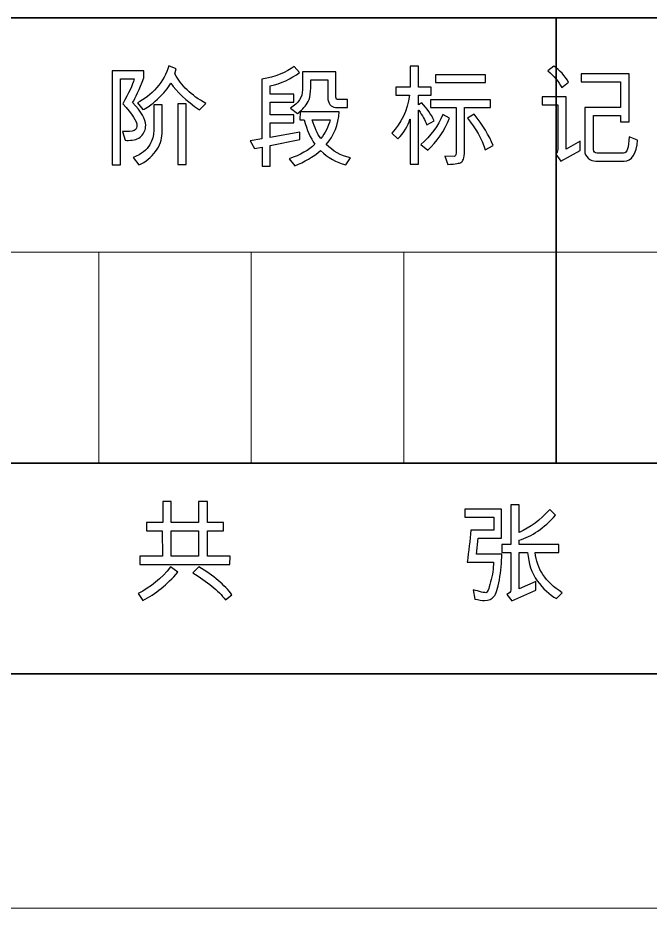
# Model space of a CAD drawing. Header units: millimetres. Extents: x -945 to 945, y -155 to 148.
# Drawn here: x 363.93 to 390.91, y -148.5 to -110.5 of the extents above; entities that cross this region are included whole.
import ezdxf

# ---------------------------------------------------------------- set-up
doc = ezdxf.new("R2010")
doc.units = ezdxf.units.MM
doc.header["$MEASUREMENT"] = 0
doc.layers.add('layer 1', color=7, linetype='Continuous')

msp = doc.modelspace()

# ---------------------------------------------------------------- linework, layer by layer
at = {"layer": 'layer 1', "lineweight": 35}
for points in [[(410.8888, -110.5), (410.8888, -110.5), (280.8888, -110.5), (280.8888, -110.5)], [(386.8888, -110.5), (386.8888, -110.5), (386.8888, -129.5), (386.8888, -129.5)], [(460.8888, -129.5), (460.8888, -129.5), (360.8888, -129.5), (360.8888, -129.5)], [(60.8888, -138.5), (60.8888, -138.5), (460.8888, -138.5), (460.8888, -138.5)], [(460.8888, -138.5), (460.8888, -138.5), (280.8888, -138.5), (280.8888, -138.5)]]:
    msp.add_open_spline(points, degree=3, dxfattribs=at)
at = {"layer": 'layer 1', "color": 3}
for points, knots in [([(368.8266, -114.1192), (369.1974, -114.5175), (369.3824, -114.8365), (369.3824, -115.0772), (369.3824, -115.2732), (369.3189, -115.4315), (369.1911, -115.5515), (369.0633, -115.6714), (368.8799, -115.7318), (368.6408, -115.7318), (368.5992, -115.7318), (368.5546, -115.7302), (368.5052, -115.7271), (368.5052, -115.7271), (368.3931, -115.3461), (368.3931, -115.3461), (368.4448, -115.3539), (368.4973, -115.357), (368.5514, -115.357), (368.7607, -115.357), (368.8901, -115.332), (368.9379, -115.2802), (368.9865, -115.2293), (369.0108, -115.1642), (369.0108, -115.0866), (369.0108, -114.9259), (368.8093, -114.6186), (368.4064, -114.1655), (368.6533, -113.7234), (368.8164, -113.3706), (368.8956, -113.1088), (368.8956, -113.1088), (368.3076, -113.1088), (368.3076, -113.1088), (368.3076, -113.1088), (368.3076, -116.7814), (368.3076, -116.7814), (368.3076, -116.7814), (367.9517, -116.772), (367.9517, -116.772), (367.9517, -116.772), (367.9517, -112.7693), (367.9517, -112.7693), (367.9517, -112.7693), (369.3095, -112.7693), (369.3095, -112.7693), (369.3095, -112.7693), (369.3095, -113.0657), (369.3095, -113.0657), (369.1103, -113.5658), (368.9496, -113.9178), (368.8266, -114.1192)], [0, 0, 0, 0, 0.0588235, 0.0588235, 0.0588235, 0.1176471, 0.1176471, 0.1176471, 0.1764706, 0.1764706, 0.1764706, 0.2352941, 0.2352941, 0.2352941, 0.2941176, 0.2941176, 0.2941176, 0.3529412, 0.3529412, 0.3529412, 0.4117647, 0.4117647, 0.4117647, 0.4705882, 0.4705882, 0.4705882, 0.5294118, 0.5294118, 0.5294118, 0.5882353, 0.5882353, 0.5882353, 0.6470588, 0.6470588, 0.6470588, 0.7058824, 0.7058824, 0.7058824, 0.7647059, 0.7647059, 0.7647059, 0.8235294, 0.8235294, 0.8235294, 0.8823529, 0.8823529, 0.8823529, 0.9411765, 0.9411765, 0.9411765, 1, 1, 1, 1]), ([(371.9481, -114.1561), (371.9481, -114.1561), (371.6722, -114.4297), (371.6722, -114.4297), (371.0984, -114.0314), (370.6915, -113.652), (370.4532, -113.2906), (370.3474, -113.4913), (370.16, -113.7163), (369.8903, -113.9672), (369.6207, -114.2172), (369.4114, -114.3685), (369.2632, -114.4203), (369.2632, -114.4203), (369.0288, -114.1286), (369.0288, -114.1286), (369.3275, -113.9821), (369.6034, -113.7657), (369.8566, -113.4811), (370.1106, -113.1966), (370.2792, -112.8854), (370.363, -112.5483), (370.363, -112.5483), (370.6892, -112.68), (370.6892, -112.68), (370.6892, -112.68), (370.6319, -112.8955), (370.6319, -112.8955), (370.8828, -113.3871), (371.3218, -113.8072), (371.9481, -114.1561)], [0, 0, 0, 0, 0.1, 0.1, 0.1, 0.2, 0.2, 0.2, 0.3, 0.3, 0.3, 0.4, 0.4, 0.4, 0.5, 0.5, 0.5, 0.6, 0.6, 0.6, 0.7, 0.7, 0.7, 0.8, 0.8, 0.8, 0.9, 0.9, 0.9, 1, 1, 1, 1]), ([(375.9647, -115.6902), (375.9647, -115.6902), (374.6995, -115.9544), (374.6995, -115.9544), (374.6995, -115.9544), (374.6995, -116.8292), (374.6995, -116.8292), (374.6995, -116.8292), (374.3451, -116.8292), (374.3451, -116.8292), (374.3451, -116.8292), (374.3451, -116.0187), (374.3451, -116.0187), (374.3451, -116.0187), (374.0261, -116.0759), (374.0261, -116.0759), (374.0261, -116.0759), (373.8332, -115.7521), (373.8332, -115.7521), (373.8332, -115.7521), (374.3412, -115.6675), (374.3412, -115.6675), (374.3412, -115.6675), (374.3412, -113.1182), (374.3412, -113.1182), (374.9166, -113.0171), (375.376, -112.8352), (375.7186, -112.5718), (375.7186, -112.5718), (375.9506, -112.8313), (375.9506, -112.8313), (375.5853, -113.108), (375.1675, -113.3008), (374.6995, -113.4098), (374.6995, -113.4098), (374.6995, -113.7524), (374.6995, -113.7524), (374.6995, -113.7524), (375.7005, -113.7524), (375.7005, -113.7524), (375.7005, -113.7524), (375.7052, -114.0965), (375.7052, -114.0965), (375.7052, -114.0965), (374.6995, -114.0965), (374.6995, -114.0965), (374.6995, -114.0965), (374.6995, -114.6452), (374.6995, -114.6452), (374.6995, -114.6452), (375.7052, -114.6452), (375.7052, -114.6452), (375.7052, -114.6452), (375.7052, -114.9855), (375.7052, -114.9855), (375.7052, -114.9855), (374.6995, -114.9855), (374.6995, -114.9855), (374.6995, -114.9855), (374.6995, -115.6055), (374.6995, -115.6055), (374.6995, -115.6055), (375.9647, -115.3759), (375.9647, -115.3759), (375.9647, -115.3759), (375.9647, -115.6902), (375.9647, -115.6902)], [0, 0, 0, 0, 0.0454545, 0.0454545, 0.0454545, 0.0909091, 0.0909091, 0.0909091, 0.1363636, 0.1363636, 0.1363636, 0.1818182, 0.1818182, 0.1818182, 0.2272727, 0.2272727, 0.2272727, 0.2727273, 0.2727273, 0.2727273, 0.3181818, 0.3181818, 0.3181818, 0.3636364, 0.3636364, 0.3636364, 0.4090909, 0.4090909, 0.4090909, 0.4545455, 0.4545455, 0.4545455, 0.5, 0.5, 0.5, 0.5454545, 0.5454545, 0.5454545, 0.5909091, 0.5909091, 0.5909091, 0.6363636, 0.6363636, 0.6363636, 0.6818182, 0.6818182, 0.6818182, 0.7272727, 0.7272727, 0.7272727, 0.7727273, 0.7727273, 0.7727273, 0.8181818, 0.8181818, 0.8181818, 0.8636364, 0.8636364, 0.8636364, 0.9090909, 0.9090909, 0.9090909, 0.9545455, 0.9545455, 0.9545455, 1, 1, 1, 1]), ([(377.9951, -114.3215), (377.9951, -114.3215), (377.4871, -114.3215), (377.4871, -114.3215), (377.3828, -114.3215), (377.3013, -114.2823), (377.2425, -114.2031), (377.1837, -114.1247), (377.1539, -114.026), (377.1539, -113.9084), (377.1539, -113.9084), (377.1539, -113.1503), (377.1539, -113.1503), (377.1539, -113.1503), (376.4241, -113.1503), (376.4241, -113.1503), (376.4437, -113.6371), (376.3943, -113.9687), (376.2744, -114.1459), (376.1552, -114.3231), (376.0157, -114.4681), (375.8565, -114.581), (375.8565, -114.581), (375.5602, -114.3536), (375.5602, -114.3536), (375.902, -114.1443), (376.0729, -113.8856), (376.0729, -113.5776), (376.0729, -113.5776), (376.0729, -112.8062), (376.0729, -112.8062), (376.0729, -112.8062), (377.5012, -112.8062), (377.5012, -112.8062), (377.5012, -112.8062), (377.5012, -113.8896), (377.5012, -113.8896), (377.5012, -113.9585), (377.5357, -113.993), (377.6047, -113.993), (377.6047, -113.993), (377.9951, -113.993), (377.9951, -113.993), (377.9951, -113.993), (377.9951, -114.3215), (377.9951, -114.3215)], [0, 0, 0, 0, 0.0666667, 0.0666667, 0.0666667, 0.1333333, 0.1333333, 0.1333333, 0.2, 0.2, 0.2, 0.2666667, 0.2666667, 0.2666667, 0.3333333, 0.3333333, 0.3333333, 0.4, 0.4, 0.4, 0.4666667, 0.4666667, 0.4666667, 0.5333333, 0.5333333, 0.5333333, 0.6, 0.6, 0.6, 0.6666667, 0.6666667, 0.6666667, 0.7333333, 0.7333333, 0.7333333, 0.8, 0.8, 0.8, 0.8666667, 0.8666667, 0.8666667, 0.9333333, 0.9333333, 0.9333333, 1, 1, 1, 1]), ([(381.6902, -114.8914), (381.6902, -114.8914), (381.3798, -115.0654), (381.3798, -115.0654), (381.2975, -114.8694), (381.1815, -114.6641), (381.0333, -114.4477), (381.0333, -114.4477), (381.0239, -114.4477), (381.0239, -114.4477), (381.0239, -114.4477), (381.0239, -116.7446), (381.0239, -116.7446), (381.0239, -116.7446), (380.6657, -116.7446), (380.6657, -116.7446), (380.6657, -116.7446), (380.6657, -114.8295), (380.6657, -114.8295), (380.6657, -114.8295), (380.6563, -114.8295), (380.6563, -114.8295), (380.5739, -115.1203), (380.403, -115.4009), (380.1444, -115.6722), (380.1444, -115.6722), (379.8802, -115.4174), (379.8802, -115.4174), (380.2878, -115.0051), (380.5418, -114.4665), (380.6429, -113.8002), (380.6429, -113.8002), (380.055, -113.8002), (380.055, -113.8002), (380.055, -113.8002), (380.055, -113.456), (380.055, -113.456), (380.055, -113.456), (380.6657, -113.456), (380.6657, -113.456), (380.6657, -113.456), (380.6657, -112.5671), (380.6657, -112.5671), (380.6657, -112.5671), (381.0239, -112.5671), (381.0239, -112.5671), (381.0239, -112.5671), (381.0239, -113.456), (381.0239, -113.456), (381.0239, -113.456), (381.5593, -113.456), (381.5593, -113.456), (381.5593, -113.456), (381.5593, -113.8002), (381.5593, -113.8002), (381.5593, -113.8002), (381.0239, -113.8002), (381.0239, -113.8002), (381.0239, -113.8002), (381.0239, -114.2141), (381.0239, -114.2141), (381.0239, -114.2141), (381.1595, -114.1286), (381.1595, -114.1286), (381.3845, -114.3646), (381.5617, -114.6186), (381.6902, -114.8914)], [0, 0, 0, 0, 0.0454545, 0.0454545, 0.0454545, 0.0909091, 0.0909091, 0.0909091, 0.1363636, 0.1363636, 0.1363636, 0.1818182, 0.1818182, 0.1818182, 0.2272727, 0.2272727, 0.2272727, 0.2727273, 0.2727273, 0.2727273, 0.3181818, 0.3181818, 0.3181818, 0.3636364, 0.3636364, 0.3636364, 0.4090909, 0.4090909, 0.4090909, 0.4545455, 0.4545455, 0.4545455, 0.5, 0.5, 0.5, 0.5454545, 0.5454545, 0.5454545, 0.5909091, 0.5909091, 0.5909091, 0.6363636, 0.6363636, 0.6363636, 0.6818182, 0.6818182, 0.6818182, 0.7272727, 0.7272727, 0.7272727, 0.7727273, 0.7727273, 0.7727273, 0.8181818, 0.8181818, 0.8181818, 0.8636364, 0.8636364, 0.8636364, 0.9090909, 0.9090909, 0.9090909, 0.9545455, 0.9545455, 0.9545455, 1, 1, 1, 1]), ([(387.4267, -113.2538), (387.4267, -113.2538), (387.1304, -113.4788), (387.1304, -113.4788), (387.0113, -113.2279), (386.8137, -112.9912), (386.5378, -112.7693), (386.5378, -112.7693), (386.7973, -112.5624), (386.7973, -112.5624), (387.0575, -112.7403), (387.2676, -112.9708), (387.4267, -113.2538)], [0, 0, 0, 0, 0.25, 0.25, 0.25, 0.5, 0.5, 0.5, 0.75, 0.75, 0.75, 1, 1, 1, 1]), ([(383.8742, -113.2632), (383.8742, -113.2632), (381.7428, -113.2632), (381.7428, -113.2632), (381.7428, -113.2632), (381.7428, -112.9394), (381.7428, -112.9394), (381.7428, -112.9394), (383.8742, -112.9394), (383.8742, -112.9394), (383.8742, -112.9394), (383.8742, -113.2632), (383.8742, -113.2632)], [0, 0, 0, 0, 0.25, 0.25, 0.25, 0.5, 0.5, 0.5, 0.75, 0.75, 0.75, 1, 1, 1, 1]), ([(390.3711, -115.7176), (390.3147, -116.3166), (390.1218, -116.616), (389.7949, -116.616), (389.7949, -116.616), (388.5932, -116.616), (388.5932, -116.616), (388.4709, -116.616), (388.3604, -116.5729), (388.2616, -116.4875), (388.1628, -116.402), (388.1134, -116.2962), (388.1134, -116.1707), (388.1134, -116.1707), (388.1134, -114.3309), (388.1134, -114.3309), (388.1134, -114.3309), (389.6382, -114.3309), (389.6382, -114.3309), (389.6382, -114.3309), (389.6382, -113.235), (389.6382, -113.235), (389.6382, -113.235), (387.9551, -113.235), (387.9551, -113.235), (387.9551, -113.235), (387.9551, -112.8908), (387.9551, -112.8908), (387.9551, -112.8908), (390.0105, -112.8908), (390.0105, -112.8908), (390.0105, -112.8908), (390.0105, -114.9329), (390.0105, -114.9329), (390.0105, -114.9329), (389.6382, -114.9329), (389.6382, -114.9329), (389.6382, -114.9329), (389.6382, -114.675), (389.6382, -114.675), (389.6382, -114.675), (388.4858, -114.675), (388.4858, -114.675), (388.4858, -114.675), (388.4858, -116.1174), (388.4858, -116.1174), (388.4858, -116.2217), (388.5391, -116.2734), (388.6465, -116.2734), (388.6465, -116.2734), (389.7691, -116.2734), (389.7691, -116.2734), (389.9149, -116.2734), (389.9948, -116.0406), (390.0105, -115.5734), (390.0105, -115.5734), (390.3711, -115.7176), (390.3711, -115.7176)], [0, 0, 0, 0, 0.0526316, 0.0526316, 0.0526316, 0.1052632, 0.1052632, 0.1052632, 0.1578947, 0.1578947, 0.1578947, 0.2105263, 0.2105263, 0.2105263, 0.2631579, 0.2631579, 0.2631579, 0.3157895, 0.3157895, 0.3157895, 0.3684211, 0.3684211, 0.3684211, 0.4210526, 0.4210526, 0.4210526, 0.4736842, 0.4736842, 0.4736842, 0.5263158, 0.5263158, 0.5263158, 0.5789474, 0.5789474, 0.5789474, 0.6315789, 0.6315789, 0.6315789, 0.6842105, 0.6842105, 0.6842105, 0.7368421, 0.7368421, 0.7368421, 0.7894737, 0.7894737, 0.7894737, 0.8421053, 0.8421053, 0.8421053, 0.8947368, 0.8947368, 0.8947368, 0.9473684, 0.9473684, 0.9473684, 1, 1, 1, 1]), ([(387.9159, -116.1566), (387.9159, -116.1566), (387.0936, -116.616), (387.0936, -116.616), (387.0936, -116.616), (386.8827, -116.315), (386.8827, -116.315), (386.936, -116.2648), (386.9627, -116.199), (386.9627, -116.1174), (386.9627, -116.1174), (386.9627, -114.2141), (386.9627, -114.2141), (386.9627, -114.2141), (386.2987, -114.2141), (386.2987, -114.2141), (386.2987, -114.2141), (386.2987, -113.8692), (386.2987, -113.8692), (386.2987, -113.8692), (387.3186, -113.8692), (387.3186, -113.8692), (387.3186, -113.8692), (387.3186, -116.1088), (387.3186, -116.1088), (387.3186, -116.1088), (387.9159, -115.7662), (387.9159, -115.7662), (387.9159, -115.7662), (387.9159, -116.1566), (387.9159, -116.1566)], [0, 0, 0, 0, 0.1, 0.1, 0.1, 0.2, 0.2, 0.2, 0.3, 0.3, 0.3, 0.4, 0.4, 0.4, 0.5, 0.5, 0.5, 0.6, 0.6, 0.6, 0.7, 0.7, 0.7, 0.8, 0.8, 0.8, 0.9, 0.9, 0.9, 1, 1, 1, 1]), ([(370.0808, -115.4307), (370.0808, -115.6988), (369.9899, -115.9575), (369.8073, -116.2068), (369.6254, -116.4569), (369.3839, -116.6482), (369.0845, -116.7814), (369.0845, -116.7814), (368.8548, -116.4624), (368.8548, -116.4624), (369.2083, -116.3119), (369.4419, -116.1316), (369.5548, -115.9215), (369.6685, -115.7106), (369.7249, -115.5201), (369.7249, -115.3508), (369.7249, -115.3508), (369.7249, -114.2094), (369.7249, -114.2094), (369.7249, -114.2094), (370.0808, -114.2094), (370.0808, -114.2094), (370.0808, -114.2094), (370.0808, -115.4307), (370.0808, -115.4307)], [0, 0, 0, 0, 0.125, 0.125, 0.125, 0.25, 0.25, 0.25, 0.375, 0.375, 0.375, 0.5, 0.5, 0.5, 0.625, 0.625, 0.625, 0.75, 0.75, 0.75, 0.875, 0.875, 0.875, 1, 1, 1, 1]), ([(371.1164, -116.7673), (371.1164, -116.7673), (370.7581, -116.7673), (370.7581, -116.7673), (370.7581, -116.7673), (370.7581, -114.1702), (370.7581, -114.1702), (370.7581, -114.1702), (371.1164, -114.1702), (371.1164, -114.1702), (371.1164, -114.1702), (371.1164, -116.7673), (371.1164, -116.7673)], [0, 0, 0, 0, 0.25, 0.25, 0.25, 0.5, 0.5, 0.5, 0.75, 0.75, 0.75, 1, 1, 1, 1]), ([(384.0898, -114.3309), (384.0898, -114.3309), (382.9806, -114.3309), (382.9806, -114.3309), (382.9806, -114.3309), (382.9806, -116.1747), (382.9806, -116.1747), (382.9806, -116.3432), (382.9672, -116.4624), (382.9414, -116.5321), (382.9155, -116.6019), (382.8787, -116.6497), (382.8316, -116.6772), (382.7838, -116.7038), (382.5996, -116.732), (382.2782, -116.7626), (382.2782, -116.7626), (382.1473, -116.4004), (382.1473, -116.4004), (382.1473, -116.4004), (382.5424, -116.4185), (382.5424, -116.4185), (382.5957, -116.4185), (382.6223, -116.3714), (382.6223, -116.2781), (382.6223, -116.2781), (382.6223, -114.3309), (382.6223, -114.3309), (382.6223, -114.3309), (381.5358, -114.3309), (381.5358, -114.3309), (381.5358, -114.3309), (381.5358, -114.0071), (381.5358, -114.0071), (381.5358, -114.0071), (384.0898, -114.0071), (384.0898, -114.0071), (384.0898, -114.0071), (384.0898, -114.3309), (384.0898, -114.3309)], [0, 0, 0, 0, 0.0769231, 0.0769231, 0.0769231, 0.1538462, 0.1538462, 0.1538462, 0.2307692, 0.2307692, 0.2307692, 0.3076923, 0.3076923, 0.3076923, 0.3846154, 0.3846154, 0.3846154, 0.4615385, 0.4615385, 0.4615385, 0.5384615, 0.5384615, 0.5384615, 0.6153846, 0.6153846, 0.6153846, 0.6923077, 0.6923077, 0.6923077, 0.7692308, 0.7692308, 0.7692308, 0.8461538, 0.8461538, 0.8461538, 0.9230769, 0.9230769, 0.9230769, 1, 1, 1, 1]), ([(378.1142, -116.4804), (378.1142, -116.4804), (377.9167, -116.7767), (377.9167, -116.7767), (377.5137, -116.6709), (377.1563, -116.4671), (376.8443, -116.166), (376.5229, -116.4381), (376.1552, -116.6544), (375.7421, -116.8136), (375.7421, -116.8136), (375.4983, -116.5172), (375.4983, -116.5172), (375.982, -116.3503), (376.3488, -116.1433), (376.5981, -115.8972), (376.4115, -115.6322), (376.2618, -115.2841), (376.1481, -114.8522), (376.1481, -114.8522), (375.9647, -114.8475), (375.9647, -114.8475), (375.9647, -114.8475), (375.9694, -114.5096), (375.9694, -114.5096), (375.9694, -114.5096), (377.6345, -114.5096), (377.6345, -114.5096), (377.6086, -115.0599), (377.4244, -115.5232), (377.0834, -115.9019), (377.3601, -116.188), (377.7042, -116.3808), (378.1142, -116.4804)], [0, 0, 0, 0, 0.0909091, 0.0909091, 0.0909091, 0.1818182, 0.1818182, 0.1818182, 0.2727273, 0.2727273, 0.2727273, 0.3636364, 0.3636364, 0.3636364, 0.4545455, 0.4545455, 0.4545455, 0.5454545, 0.5454545, 0.5454545, 0.6363636, 0.6363636, 0.6363636, 0.7272727, 0.7272727, 0.7272727, 0.8181818, 0.8181818, 0.8181818, 0.9090909, 0.9090909, 0.9090909, 1, 1, 1, 1]), ([(382.3487, -114.7832), (382.1206, -115.339), (381.8094, -115.7937), (381.4143, -116.1472), (381.4143, -116.1472), (381.1227, -115.9113), (381.1227, -115.9113), (381.5483, -115.5373), (381.8596, -115.1093), (382.0571, -114.6272), (382.0571, -114.6272), (382.3487, -114.7832), (382.3487, -114.7832)], [0, 0, 0, 0, 0.25, 0.25, 0.25, 0.5, 0.5, 0.5, 0.75, 0.75, 0.75, 1, 1, 1, 1]), ([(384.2027, -115.9497), (384.2027, -115.9497), (383.8648, -116.1316), (383.8648, -116.1316), (383.7135, -115.6628), (383.4619, -115.2152), (383.1115, -114.7879), (383.1115, -114.7879), (383.3898, -114.6131), (383.3898, -114.6131), (383.766, -115.074), (384.0373, -115.5201), (384.2027, -115.9497)], [0, 0, 0, 0, 0.25, 0.25, 0.25, 0.5, 0.5, 0.5, 0.75, 0.75, 0.75, 1, 1, 1, 1]), ([(377.2527, -114.8522), (377.2527, -114.8522), (376.4907, -114.8522), (376.4907, -114.8522), (376.5856, -115.1893), (376.7047, -115.4542), (376.849, -115.6471), (377.0434, -115.419), (377.1782, -115.154), (377.2527, -114.8522)], [0, 0, 0, 0, 0.3333333, 0.3333333, 0.3333333, 0.6666667, 0.6666667, 0.6666667, 1, 1, 1, 1]), ([(372.9825, -133.4775), (372.9825, -133.4775), (372.9715, -133.8358), (372.9715, -133.8358), (372.9715, -133.8358), (369.1381, -133.8358), (369.1381, -133.8358), (369.1381, -133.8358), (369.1381, -133.4775), (369.1381, -133.4775), (369.1381, -133.4775), (370.0984, -133.4775), (370.0984, -133.4775), (370.0984, -133.4775), (370.089, -132.4004), (370.089, -132.4004), (370.089, -132.4004), (369.4117, -132.4004), (369.4117, -132.4004), (369.4117, -132.4004), (369.4117, -132.0422), (369.4117, -132.0422), (369.4117, -132.0422), (370.1071, -132.0422), (370.1071, -132.0422), (370.1071, -132.0422), (370.1071, -131.1391), (370.1071, -131.1391), (370.1071, -131.1391), (370.4653, -131.1391), (370.4653, -131.1391), (370.4653, -131.1391), (370.4653, -132.0422), (370.4653, -132.0422), (370.4653, -132.0422), (371.6412, -132.0422), (371.6412, -132.0422), (371.6412, -132.0422), (371.6412, -131.1391), (371.6412, -131.1391), (371.6412, -131.1391), (372.0135, -131.1391), (372.0135, -131.1391), (372.0135, -131.1391), (372.0135, -132.0422), (372.0135, -132.0422), (372.0135, -132.0422), (372.6955, -132.0422), (372.6955, -132.0422), (372.6955, -132.0422), (372.6955, -132.4004), (372.6955, -132.4004), (372.6955, -132.4004), (372.0135, -132.4004), (372.0135, -132.4004), (372.0135, -132.4004), (372.0135, -133.4775), (372.0135, -133.4775), (372.0135, -133.4775), (372.9825, -133.4775), (372.9825, -133.4775)], [0, 0, 0, 0, 0.05, 0.05, 0.05, 0.1, 0.1, 0.1, 0.15, 0.15, 0.15, 0.2, 0.2, 0.2, 0.25, 0.25, 0.25, 0.3, 0.3, 0.3, 0.35, 0.35, 0.35, 0.4, 0.4, 0.4, 0.45, 0.45, 0.45, 0.5, 0.5, 0.5, 0.55, 0.55, 0.55, 0.6, 0.6, 0.6, 0.65, 0.65, 0.65, 0.7, 0.7, 0.7, 0.75, 0.75, 0.75, 0.8, 0.8, 0.8, 0.85, 0.85, 0.85, 0.9, 0.9, 0.9, 0.95, 0.95, 0.95, 1, 1, 1, 1]), ([(384.5735, -133.3883), (384.5719, -133.7465), (384.539, -134.1118), (384.4739, -134.4826), (384.4089, -134.8542), (384.3313, -135.0941), (384.2419, -135.203), (384.1517, -135.3112), (384.0169, -135.3661), (383.8366, -135.3661), (383.7323, -135.3661), (383.5936, -135.3457), (383.4203, -135.3065), (383.4203, -135.3065), (383.3514, -134.9161), (383.3514, -134.9161), (383.407, -134.9263), (383.4964, -134.949), (383.6202, -134.9835), (383.7441, -135.018), (383.8382, -135.0353), (383.9009, -135.0353), (383.9542, -135.0353), (384.0208, -134.8832), (384.1, -134.5782), (384.18, -134.2733), (384.2199, -133.9911), (384.2199, -133.7308), (384.2199, -133.7308), (383.1013, -133.7308), (383.1013, -133.7308), (383.164, -133.2589), (383.215, -132.8027), (383.2526, -132.3621), (383.2526, -132.3621), (384.2317, -132.3621), (384.2317, -132.3621), (384.2317, -132.3621), (384.2317, -131.8173), (384.2317, -131.8173), (384.2317, -131.8173), (383.0025, -131.8173), (383.0025, -131.8173), (383.0025, -131.8173), (383.0025, -131.4731), (383.0025, -131.4731), (383.0025, -131.4731), (384.5688, -131.4731), (384.5688, -131.4731), (384.5688, -131.4731), (384.5688, -132.7062), (384.5688, -132.7062), (384.5688, -132.7062), (383.5724, -132.7062), (383.5724, -132.7062), (383.5724, -132.7062), (383.4917, -133.3883), (383.4917, -133.3883), (383.4917, -133.3883), (384.5735, -133.3883), (384.5735, -133.3883)], [0, 0, 0, 0, 0.05, 0.05, 0.05, 0.1, 0.1, 0.1, 0.15, 0.15, 0.15, 0.2, 0.2, 0.2, 0.25, 0.25, 0.25, 0.3, 0.3, 0.3, 0.35, 0.35, 0.35, 0.4, 0.4, 0.4, 0.45, 0.45, 0.45, 0.5, 0.5, 0.5, 0.55, 0.55, 0.55, 0.6, 0.6, 0.6, 0.65, 0.65, 0.65, 0.7, 0.7, 0.7, 0.75, 0.75, 0.75, 0.8, 0.8, 0.8, 0.85, 0.85, 0.85, 0.9, 0.9, 0.9, 0.95, 0.95, 0.95, 1, 1, 1, 1]), ([(387.1455, -135.0353), (387.1455, -135.0353), (386.9111, -135.2877), (386.9111, -135.2877), (386.6054, -135.1191), (386.3318, -134.8659), (386.0904, -134.5265), (385.8489, -134.1871), (385.7117, -133.7873), (385.678, -133.3263), (385.678, -133.3263), (385.3127, -133.3263), (385.3127, -133.3263), (385.3127, -133.3263), (385.3127, -134.8746), (385.3127, -134.8746), (385.3127, -134.8746), (386.0269, -134.5602), (386.0269, -134.5602), (386.0269, -134.5602), (386.0269, -134.9318), (386.0269, -134.9318), (386.0269, -134.9318), (385.0007, -135.3778), (385.0007, -135.3778), (385.0007, -135.3778), (384.7891, -135.1089), (384.7891, -135.1089), (384.8996, -135.0643), (384.9545, -135.0023), (384.9545, -134.9224), (384.9545, -134.9224), (384.9545, -133.3263), (384.9545, -133.3263), (384.9545, -133.3263), (384.5735, -133.3263), (384.5735, -133.3263), (384.5735, -133.3263), (384.5735, -132.9845), (384.5735, -132.9845), (384.5735, -132.9845), (384.9545, -132.9845), (384.9545, -132.9845), (384.9545, -132.9845), (384.9545, -131.2897), (384.9545, -131.2897), (384.9545, -131.2897), (385.3127, -131.2897), (385.3127, -131.2897), (385.3127, -131.2897), (385.3127, -132.4609), (385.3127, -132.4609), (385.7909, -132.2571), (386.226, -131.9294), (386.6195, -131.4778), (386.6195, -131.4778), (386.8727, -131.7279), (386.8727, -131.7279), (386.3749, -132.279), (385.8552, -132.6349), (385.3127, -132.7964), (385.3127, -132.7964), (385.3127, -132.9845), (385.3127, -132.9845), (385.3127, -132.9845), (387.0099, -132.9845), (387.0099, -132.9845), (387.0099, -132.9845), (387.0099, -133.3263), (387.0099, -133.3263), (387.0099, -133.3263), (386.0041, -133.3263), (386.0041, -133.3263), (386.0598, -134.0036), (386.44, -134.5727), (387.1455, -135.0353)], [0, 0, 0, 0, 0.04, 0.04, 0.04, 0.08, 0.08, 0.08, 0.12, 0.12, 0.12, 0.16, 0.16, 0.16, 0.2, 0.2, 0.2, 0.24, 0.24, 0.24, 0.28, 0.28, 0.28, 0.32, 0.32, 0.32, 0.36, 0.36, 0.36, 0.4, 0.4, 0.4, 0.44, 0.44, 0.44, 0.48, 0.48, 0.48, 0.52, 0.52, 0.52, 0.56, 0.56, 0.56, 0.6, 0.6, 0.6, 0.64, 0.64, 0.64, 0.68, 0.68, 0.68, 0.72, 0.72, 0.72, 0.76, 0.76, 0.76, 0.8, 0.8, 0.8, 0.84, 0.84, 0.84, 0.88, 0.88, 0.88, 0.92, 0.92, 0.92, 0.96, 0.96, 0.96, 1, 1, 1, 1]), ([(371.6412, -133.4775), (371.6412, -133.4775), (371.6412, -132.4004), (371.6412, -132.4004), (371.6412, -132.4004), (370.4653, -132.4004), (370.4653, -132.4004), (370.4653, -132.4004), (370.4653, -133.4775), (370.4653, -133.4775), (370.4653, -133.4775), (371.6412, -133.4775), (371.6412, -133.4775)], [0, 0, 0, 0, 0.25, 0.25, 0.25, 0.5, 0.5, 0.5, 0.75, 0.75, 0.75, 1, 1, 1, 1]), ([(370.7522, -134.1642), (370.296, -134.6895), (369.8013, -135.0901), (369.2667, -135.3676), (369.2667, -135.3676), (369.0644, -135.0665), (369.0644, -135.0665), (369.5912, -134.8047), (370.0522, -134.4261), (370.4473, -133.9299), (370.4473, -133.9299), (370.7522, -134.1642), (370.7522, -134.1642)], [0, 0, 0, 0, 0.25, 0.25, 0.25, 0.5, 0.5, 0.5, 0.75, 0.75, 0.75, 1, 1, 1, 1]), ([(373.0609, -135.1198), (373.0609, -135.1198), (372.7896, -135.3401), (372.7896, -135.3401), (372.4761, -134.9388), (372.0096, -134.5562), (371.3911, -134.1917), (371.3911, -134.1917), (371.6459, -133.9299), (371.6459, -133.9299), (372.2801, -134.3108), (372.7512, -134.7075), (373.0609, -135.1198)], [0, 0, 0, 0, 0.25, 0.25, 0.25, 0.5, 0.5, 0.5, 0.75, 0.75, 0.75, 1, 1, 1, 1])]:
    msp.add_open_spline(points, degree=3, knots=knots, dxfattribs=at)
at = {"layer": 'layer 1', "lineweight": 18}
for points in [[(410.8888, -120.5), (410.8888, -120.5), (360.8888, -120.5), (360.8888, -120.5)], [(367.3888, -120.5), (367.3888, -120.5), (367.3888, -129.5), (367.3888, -129.5)], [(373.8888, -120.5), (373.8888, -120.5), (373.8888, -129.5), (373.8888, -129.5)], [(380.3888, -120.5), (380.3888, -120.5), (380.3888, -129.5), (380.3888, -129.5)], [(50.8888, -148.5), (50.8888, -148.5), (470.8888, -148.5), (470.8888, -148.5)]]:
    msp.add_open_spline(points, degree=3, dxfattribs=at)

doc.saveas('drawing.dxf')
